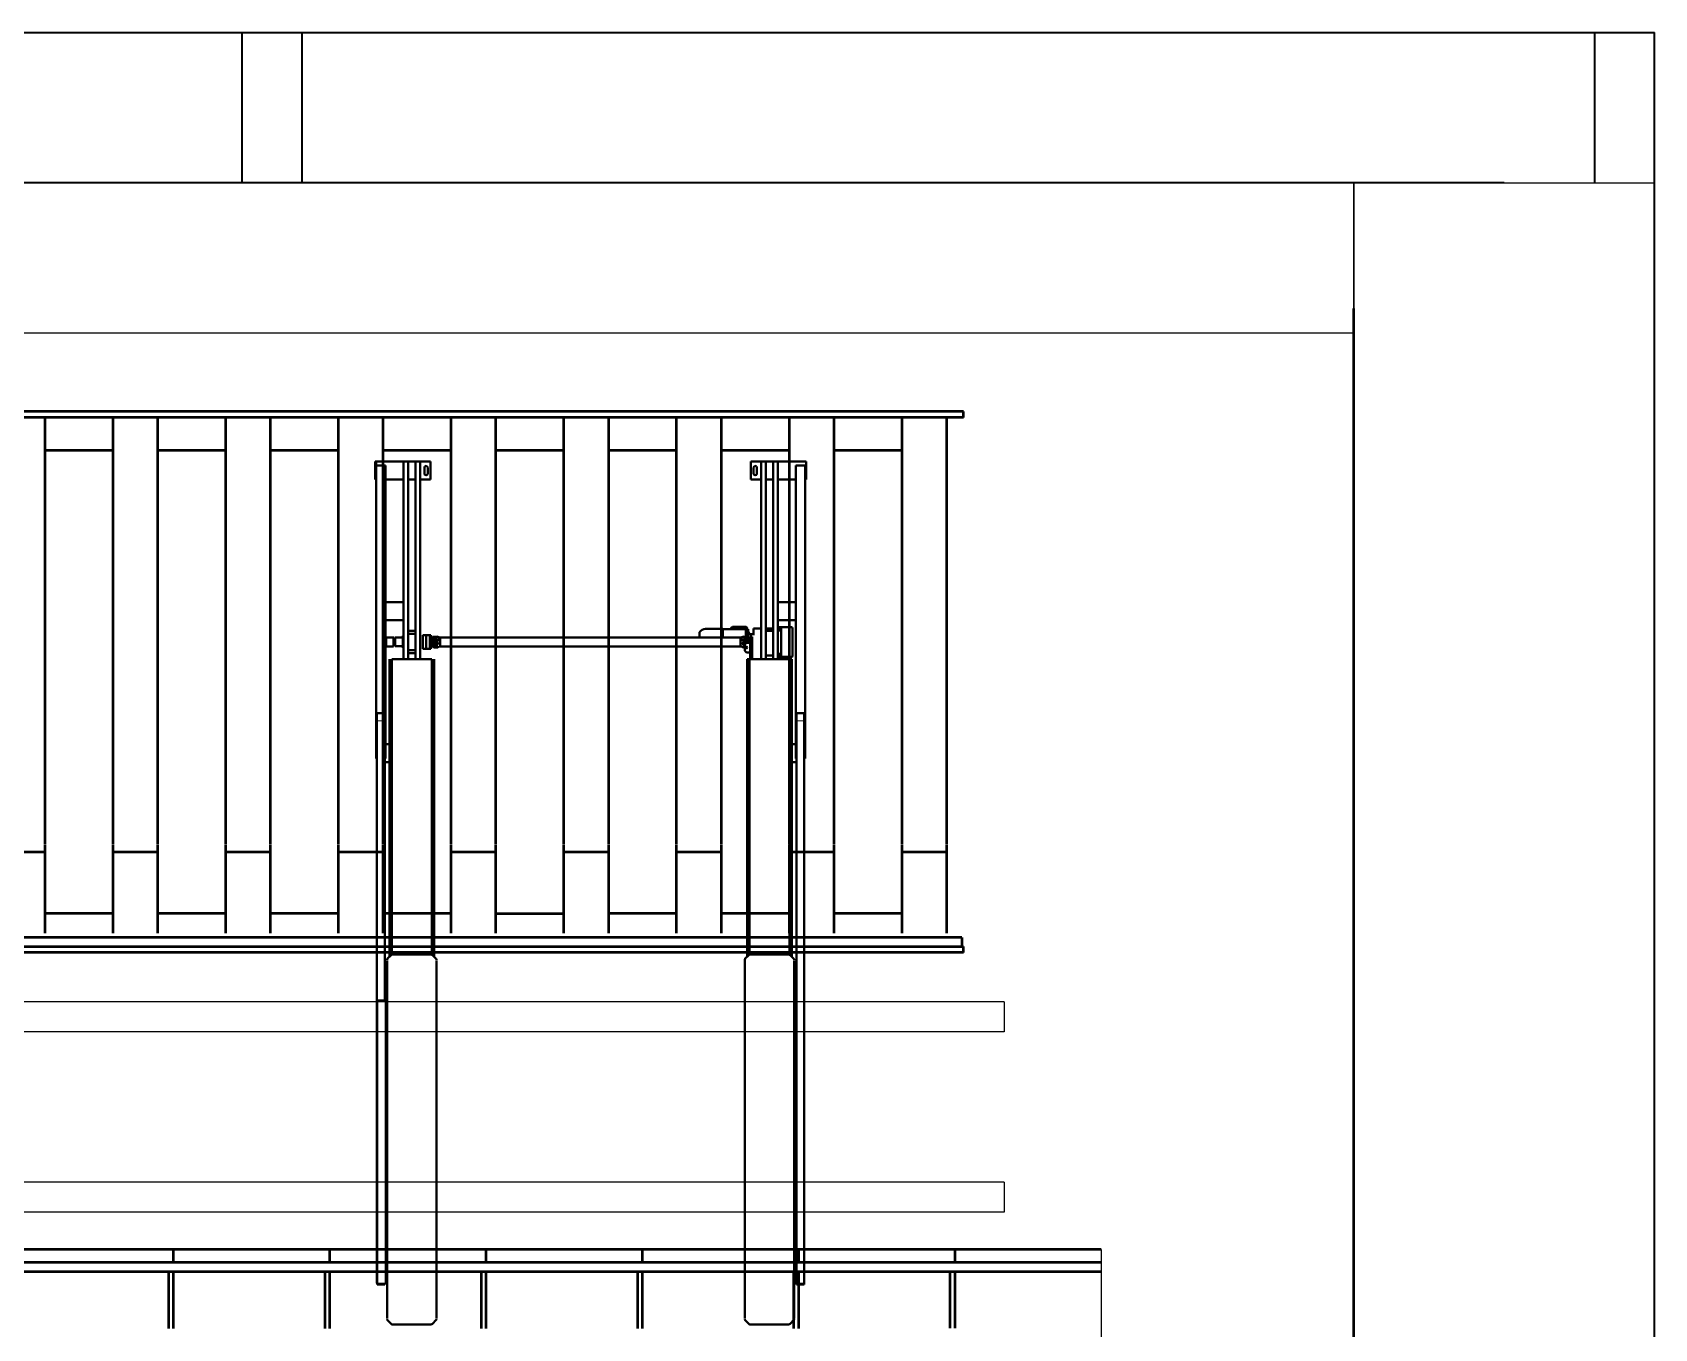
# Model space of a CAD drawing. Header units: millimetres. Extents: x 11 to 67028, y -2 to 23998.
# Drawn here: x 56235 to 67028, y 15375 to 23998 of the extents above; entities that cross this region are included whole.
import ezdxf
from ezdxf.lldxf.tags import DXFTag

# ---------------------------------------------------------------- set-up
doc = ezdxf.new("R2010")
doc.units = ezdxf.units.MM
for name, color, linetype in [('8.F5868.12XN.XXX', 7, 'Continuous'), ('M12开关支架1', 7, 'Continuous'), ('MONTAGELEISTE_00', 7, 'Continuous'), ('MT-ROHR_0088331~', 7, 'Continuous'), ('MT1_0060061~011_', 7, 'Continuous'), ('R37短板1', 7, 'Continuous'), ('SK372.1-90LP_4BR', 7, 'Continuous'), ('ST-1_0060062~011', 7, 'Continuous'), ('ZAPFENKREUZ_0060', 7, 'Continuous'), ('上叉拖链连接板', 7, 'Continuous'), ('下叉1', 7, 'Continuous'), ('下叉拖链连接板', 7, 'Continuous'), ('中叉11', 7, 'Continuous'), ('单深麦道齿轮箱侧板211', 7, 'Continuous'), ('底板1', 7, 'Continuous'), ('德马', 7, 'Continuous'), ('折弯模拟折弯上叉', 7, 'Continuous'), ('拖链下叉中间支撑板', 7, 'Continuous'), ('拼接长板1', 7, 'Continuous'), ('模拟拖链', 7, 'Continuous'), ('法兰盘底板1', 7, 'Continuous'), ('法兰盘盖板1', 7, 'Continuous'), ('竖放护罩1_STANDARD', 7, 'Continuous'), ('编码器链接', 7, 'Continuous'), ('销轴隔套1_95', 7, 'Continuous')]:
    doc.layers.add(name, color=color, linetype=linetype)
for name, color, linetype, lineweight in [('cu', 7, 'Continuous', 35), ('图层1', 2, 'Continuous', 35), ('图层5', 4, 'Continuous', 35)]:
    doc.layers.add(name, color=color, linetype=linetype, lineweight=lineweight)
tags = doc.linetypes.add('PHANTOM2', pattern=[31.75, 15.875, -3.175, 3.175, -3.175, 3.175, -3.175]).pattern_tags.tags
tags[14:15] = [DXFTag(74, 4), DXFTag(75, 0), DXFTag(340, '0'), DXFTag(46, 0.0), DXFTag(50, 0.0), DXFTag(44, 0.0), DXFTag(45, 0.0)]
tags[12:13] = [DXFTag(74, 4), DXFTag(75, 0), DXFTag(340, '0'), DXFTag(46, 0.0), DXFTag(50, 0.0), DXFTag(44, 0.0), DXFTag(45, 0.0)]
tags[10:11] = [DXFTag(74, 4), DXFTag(75, 0), DXFTag(340, '0'), DXFTag(46, 0.0), DXFTag(50, 0.0), DXFTag(44, 0.0), DXFTag(45, 0.0)]
tags[8:9] = [DXFTag(74, 4), DXFTag(75, 0), DXFTag(340, '0'), DXFTag(46, 0.0), DXFTag(50, 0.0), DXFTag(44, 0.0), DXFTag(45, 0.0)]
tags[6:7] = [DXFTag(74, 4), DXFTag(75, 0), DXFTag(340, '0'), DXFTag(46, 0.0), DXFTag(50, 0.0), DXFTag(44, 0.0), DXFTag(45, 0.0)]
tags[4:5] = [DXFTag(74, 4), DXFTag(75, 0), DXFTag(340, '0'), DXFTag(46, 0.0), DXFTag(50, 0.0), DXFTag(44, 0.0), DXFTag(45, 0.0)]

msp = doc.modelspace()

# ---------------------------------------------------------------- linework, layer by layer
at = {"color": 7, "linetype": 'Continuous', "lineweight": 50}
for p, q in [((65027, 998), (65027, 22161)), ((62429, 21477), (54409, 21477)), ((62429, 21437), (54409, 21437)), ((56319, 18596), (56319, 21436)), ((56769, 21436), (56769, 18596)), ((57069, 18596), (57069, 21436)), ((57519, 21436), (57519, 18596)), ((57819, 18596), (57819, 21436)), ((58269, 21436), (58269, 18596)), ((58569, 18596), (58569, 21436)), ((59019, 21436), (59019, 18596)), ((59319, 18596), (59319, 21436)), ((59769, 21436), (59769, 18596)), ((60069, 18596), (60069, 21436)), ((60519, 21436), (60519, 18596)), ((60819, 18596), (60819, 21436)), ((61269, 21436), (61269, 18596)), ((61569, 18596), (61569, 21436)), ((62019, 21436), (62019, 18596)), ((62319, 18596), (62319, 21436)), ((62429, 21437), (62429, 21477)), ((56769, 21217), (56319, 21217)), ((57519, 21217), (57069, 21217)), ((58269, 21217), (57819, 21217)), ((59019, 21217), (58569, 21217)), ((59769, 21217), (59319, 21217)), ((60519, 21217), (60069, 21217)), ((61269, 21217), (60819, 21217)), ((62019, 21217), (61569, 21217)), ((56319, 18546), (56319, 18591)), ((56769, 18591), (56769, 18546)), ((57069, 18546), (57069, 18591)), ((57519, 18591), (57519, 18546)), ((57819, 18546), (57819, 18591)), ((58269, 18591), (58269, 18546)), ((58569, 18546), (58569, 18591)), ((59019, 18591), (59019, 18546)), ((59319, 18546), (59319, 18591)), ((59769, 18591), (59769, 18546)), ((60069, 18546), (60069, 18591)), ((60519, 18591), (60519, 18546)), ((60819, 18546), (60819, 18591)), ((61269, 18591), (61269, 18546)), ((61569, 18546), (61569, 18591)), ((62019, 18591), (62019, 18546)), ((62319, 18546), (62319, 18591)), ((56019, 18546), (56319, 18546)), ((56319, 18006), (56319, 18546)), ((56769, 18546), (56769, 18006)), ((56769, 18546), (57069, 18546)), ((57069, 18006), (57069, 18546)), ((57519, 18546), (57519, 18006)), ((57519, 18546), (57819, 18546)), ((57819, 18006), (57819, 18546)), ((58269, 18546), (58269, 18006)), ((58269, 18546), (58569, 18546)), ((58569, 18006), (58569, 18546)), ((59019, 18546), (59019, 18006)), ((59019, 18546), (59319, 18546)), ((59319, 18006), (59319, 18546)), ((59769, 18546), (59769, 18006)), ((59769, 18546), (60069, 18546)), ((60069, 18006), (60069, 18546)), ((60519, 18546), (60519, 18006)), ((60519, 18546), (60819, 18546)), ((60819, 18006), (60819, 18546)), ((61269, 18546), (61269, 18006)), ((61269, 18546), (61569, 18546)), ((61569, 18006), (61569, 18546)), ((62019, 18546), (62019, 18006)), ((62019, 18546), (62319, 18546)), ((62319, 18006), (62319, 18546)), ((56769, 18137), (56319, 18137)), ((57519, 18137), (57069, 18137)), ((58269, 18137), (57819, 18137)), ((59019, 18137), (58569, 18137)), ((59319, 18137), (59769, 18137)), ((60519, 18137), (60069, 18137)), ((61269, 18137), (60819, 18137)), ((62019, 18137), (61569, 18137)), ((62419, 17977), (54419, 17977)), ((62419, 17977), (62419, 17917)), ((62429, 17877), (54409, 17877)), ((62419, 17915), (54419, 17915)), ((62419, 17917), (62429, 17917)), ((62429, 17877), (62429, 17917)), ((63347, 15901), (49656, 15901)), ((57172, 15902), (57172, 15817)), ((58212, 15901), (58212, 15816)), ((59252, 15901), (59252, 15816)), ((60292, 15901), (60292, 15816)), ((61332, 15901), (61332, 15816)), ((62372, 15901), (62372, 15816)), ((49656, 15816), (63347, 15816)), ((49656, 15755), (63347, 15755)), ((57142, 15376), (57142, 15756)), ((57172, 15756), (57172, 15376)), ((58182, 15375), (58182, 15755)), ((58212, 15755), (58212, 15375)), ((59222, 15375), (59222, 15755)), ((59252, 15755), (59252, 15375)), ((60262, 15375), (60262, 15755)), ((60292, 15755), (60292, 15375)), ((61302, 15375), (61302, 15755)), ((61332, 15755), (61332, 15375)), ((62342, 15378), (62342, 15755)), ((62372, 15755), (62372, 15378))]:
    msp.add_line(p, q, dxfattribs=at)
for p, q in [((65028, 4998), (65028, 21998, -7994043)), ((63347, 15901), (63347, 15211))]:
    msp.add_line(p, q)
at = {"color": 4}
for p, q in [((62701, 17549), (36326, 17549)), ((62701, 17549), (62701, 17349)), ((62701, 17349), (36326, 17349)), ((62701, 16349), (36326, 16349)), ((62701, 16349), (62701, 16149)), ((62701, 16149), (36326, 16149))]:
    msp.add_line(p, q, dxfattribs=at)
msp.add_lwpolyline([(27, 22998), (65027, 22998), (65027, 21998), (27, 21998)])
msp.add_lwpolyline([(65028, 22998), (67028, 22998), (67028, 998), (65028, 998)], close=True)
at = {"layer": '8.F5868.12XN.XXX', "color": 4, "linetype": 'Continuous', "lineweight": 40}
for p, q in [((58589, 19915), (58589, 19970)), ((58637, 19972), (58591, 19972)), ((58642, 19972), (58637, 19972)), ((58637, 19913), (58637, 19972)), ((58642, 19914), (58642, 19972)), ((58646, 19914), (58646, 19972)), ((58591, 19913), (58637, 19913))]:
    msp.add_line(p, q, dxfattribs=at)
at = {"layer": '8.F5868.12XN.XXX', "color": 4, "linetype": 'PHANTOM2', "lineweight": 18}
msp.add_line((58591, 19972), (58591, 19913), dxfattribs=at)
at = {"layer": '8.F5868.12XN.XXX', "color": 4, "linetype": 'Continuous', "lineweight": 40}
for centre, start, end in [((58591, 19970), 90, 180), ((58591, 19915), 180, 270)]:
    msp.add_arc(centre, 2, start, end, dxfattribs=at)
at = {"layer": 'cu'}
for p, q in [((19, 23998), (67028, 23998)), ((57628, 23998), (57628, 22998)), ((58028, 23998), (58028, 22998)), ((66628, 23998), (66628, 22998)), ((58028, 22998), (57628, 22998))]:
    msp.add_line(p, q, dxfattribs=at)
at = {"layer": 'M12开关支架1', "color": 4, "linetype": 'Continuous', "lineweight": 40}
for p, q in [((60987, 19938), (60975, 19926)), ((60975, 19885), (60975, 19926)), ((60975, 19885), (60987, 19873)), ((60987, 19938), (61010, 19938)), ((60987, 19873), (61010, 19873)), ((61010, 19873), (61010, 19938))]:
    msp.add_line(p, q, dxfattribs=at)
msp.add_circle((60985, 19906), 6.1, dxfattribs=at)
at = {"layer": 'MONTAGELEISTE_00', "color": 4, "linetype": 'Continuous', "lineweight": 40}
for p, q in [((61024, 19978), (61010, 19978)), ((61010, 19828), (61010, 19978)), ((61024, 19828), (61024, 19978))]:
    msp.add_line(p, q, dxfattribs=at)
at = {"layer": 'MT-ROHR_0088331~', "color": 4, "linetype": 'Continuous', "lineweight": 40}
for p, q in [((60946, 19973), (58948, 19973)), ((58948, 19913), (58948, 19973)), ((60946, 19913), (60946, 19973)), ((58948, 19913), (60946, 19913))]:
    msp.add_line(p, q, dxfattribs=at)
at = {"layer": 'MT1_0060061~011_', "color": 4, "linetype": 'Continuous', "lineweight": 40}
for p, q in [((58898, 19972), (58898, 19959)), ((58926, 19978), (58912, 19978)), ((58948, 19973), (58941, 19973)), ((58941, 19948), (58941, 19973)), ((58948, 19913), (58948, 19973)), ((60952, 19973), (60946, 19973)), ((60946, 19913), (60946, 19973)), ((60952, 19973), (60952, 19948)), ((60982, 19978), (60968, 19978)), ((60996, 19959), (60996, 19972)), ((58912, 19946), (58912, 19961)), ((58912, 19961), (58926, 19961)), ((58918, 19946), (58912, 19946)), ((58926, 19907), (58912, 19907)), ((58926, 19944), (58926, 19961)), ((58926, 19907), (58926, 19924)), ((58941, 19913), (58948, 19913)), ((60946, 19913), (60952, 19913)), ((60968, 19944), (60968, 19961)), ((60968, 19961), (60982, 19961)), ((60968, 19907), (60968, 19924)), ((60975, 19907), (60968, 19907)), ((60982, 19946), (60975, 19946)), ((60982, 19946), (60982, 19961))]:
    msp.add_line(p, q, dxfattribs=at)
at = {"layer": 'MT1_0060061~011_', "color": 4, "linetype": 'PHANTOM2', "lineweight": 18}
for p, q in [((58926, 19961), (58926, 19978)), ((60968, 19978), (60968, 19961))]:
    msp.add_line(p, q, dxfattribs=at)
at = {"layer": 'MT1_0060061~011_', "color": 4, "linetype": 'Continuous', "lineweight": 40}
for centre, radius, start, end in [((58928, 19961), 17.4, 47.6683, 97.1405), ((58926, 19960), 20, 40.5416, 46.1527), ((60968, 19960), 20, 134.3723, 139.4584), ((60966, 19961), 17.6, 83.118, 132.3441), ((58912, 19976), 15, 270, 270.219), ((58922, 19941), 20.6, 20.5512, 78.6302), ((58928, 19924), 17.4, 262.8595, 304.4408), ((58926, 19926), 20, 314.0045, 319.4584), ((58928, 19924), 17.4, 312.4162, 318.5078), ((60972, 19941), 20.7, 101.6549, 159.1632), ((60968, 19926), 20, 220.5416, 225.5681), ((60966, 19924), 17.6, 221.7503, 276.882), ((60982, 19976), 15, 269.781, 270)]:
    msp.add_arc(centre, radius, start, end, dxfattribs=at)
for centre, major_axis, ratio, start_param, end_param in [((58912, 19954), (13.6, -6.4), 0.530498, 3.387565, 4.930714), ((58912, 19954), (14, 0), 0.610811, 4.684741, 4.71648), ((58918, 19934), (14.5, 0), 0.791777, 1.027172, 1.570796), ((60975, 19934), (-14.5, 0), 0.791777, 4.712389, 5.256013), ((60982, 19954), (-13.6, -6.4), 0.530498, 1.352472, 2.89562), ((60982, 19954), (14, 0), 0.610811, 4.708298, 4.740037)]:
    msp.add_ellipse(centre, major_axis=major_axis, ratio=ratio, start_param=start_param, end_param=end_param, dxfattribs=at)
for points, knots in [([(58912, 19978), (58911, 19978), (58910, 19978), (58908, 19978), (58907, 19978), (58905, 19978), (58903, 19977), (58900, 19976), (58899, 19976), (58898, 19975), (58898, 19974), (58898, 19973), (58898, 19973), (58898, 19971), (58898, 19971), (58898, 19970), (58898, 19969), (58899, 19967), (58900, 19966), (58902, 19964), (58903, 19964), (58905, 19963), (58905, 19963), (58908, 19962), (58910, 19961), (58912, 19961)], [0, 0, 0, 0, 0.0625, 0.0625, 0.125, 0.125, 0.25, 0.25, 0.375, 0.375, 0.4375, 0.4375, 0.5, 0.5, 0.5625, 0.5625, 0.625, 0.625, 0.75, 0.75, 0.8125, 0.8125, 0.875, 0.875, 1, 1, 1, 1]), ([(58912, 19966), (58910, 19966), (58909, 19966), (58907, 19967), (58906, 19967), (58904, 19968), (58904, 19969), (58903, 19970), (58903, 19971), (58903, 19973), (58903, 19973), (58904, 19975), (58904, 19975), (58907, 19976), (58909, 19977), (58913, 19977), (58914, 19976), (58916, 19976), (58917, 19976), (58919, 19975), (58919, 19975), (58920, 19973), (58921, 19973), (58921, 19971), (58920, 19970), (58919, 19969), (58919, 19968), (58916, 19966), (58914, 19966), (58912, 19966)], [0, 0, 0, 0, 0.0625, 0.0625, 0.125, 0.125, 0.1875, 0.1875, 0.25, 0.25, 0.3125, 0.3125, 0.375, 0.375, 0.5, 0.5, 0.5625, 0.5625, 0.625, 0.625, 0.6875, 0.6875, 0.75, 0.75, 0.8125, 0.8125, 0.875, 0.875, 1, 1, 1, 1]), ([(60982, 19977), (60983, 19977), (60984, 19976), (60986, 19976), (60987, 19976), (60989, 19975), (60989, 19975), (60990, 19973), (60991, 19973), (60991, 19971), (60990, 19970), (60989, 19969), (60989, 19968), (60986, 19966), (60984, 19966), (60980, 19966), (60979, 19966), (60977, 19967), (60976, 19967), (60974, 19968), (60974, 19969), (60973, 19970), (60973, 19971), (60973, 19973), (60973, 19973), (60974, 19975), (60974, 19975), (60977, 19976), (60979, 19977), (60982, 19977)], [0, 0, 0, 0, 0.0625, 0.0625, 0.125, 0.125, 0.1875, 0.1875, 0.25, 0.25, 0.3125, 0.3125, 0.375, 0.375, 0.5, 0.5, 0.5625, 0.5625, 0.625, 0.625, 0.6875, 0.6875, 0.75, 0.75, 0.8125, 0.8125, 0.875, 0.875, 1, 1, 1, 1]), ([(60982, 19961), (60983, 19961), (60983, 19961), (60985, 19962), (60986, 19962), (60989, 19963), (60990, 19964), (60993, 19966), (60994, 19967), (60995, 19969), (60995, 19970), (60996, 19971), (60996, 19971), (60996, 19973), (60996, 19973), (60995, 19974), (60995, 19975), (60994, 19976), (60993, 19976), (60991, 19977), (60990, 19977), (60989, 19978), (60988, 19978), (60985, 19978), (60984, 19978), (60982, 19978)], [0, 0, 0, 0, 0.0625, 0.0625, 0.125, 0.125, 0.25, 0.25, 0.375, 0.375, 0.4375, 0.4375, 0.5, 0.5, 0.5625, 0.5625, 0.625, 0.625, 0.75, 0.75, 0.8125, 0.8125, 0.875, 0.875, 1, 1, 1, 1]), ([(58912, 19907), (58911, 19907), (58910, 19907), (58908, 19907), (58907, 19907), (58905, 19908), (58903, 19908), (58902, 19908), (58901, 19909), (58901, 19909)], [0, 0, 0, 0, 0.0625, 0.0625, 0.125, 0.125, 0.25, 0.25, 0.2661499, 0.2661499, 0.2661499, 0.2661499]), ([(58926, 19924), (58927, 19925), (58928, 19925), (58929, 19926), (58929, 19926), (58929, 19926), (58930, 19927), (58930, 19927), (58930, 19927), (58931, 19928), (58931, 19929), (58932, 19929), (58932, 19929), (58932, 19930), (58932, 19930), (58932, 19931), (58933, 19932), (58933, 19934), (58932, 19935), (58932, 19937), (58932, 19937), (58931, 19938), (58931, 19939), (58930, 19940), (58930, 19940), (58929, 19941), (58929, 19941), (58928, 19942), (58928, 19943), (58927, 19943), (58926, 19944), (58926, 19944)], [0, 0, 0, 0, 0.125, 0.125, 0.15625, 0.15625, 0.1875, 0.1875, 0.25, 0.25, 0.3125, 0.3125, 0.34375, 0.34375, 0.375, 0.375, 0.5, 0.5, 0.625, 0.625, 0.6875, 0.6875, 0.75, 0.75, 0.8125, 0.8125, 0.875, 0.875, 0.9375, 0.9375, 1, 1, 1, 1]), ([(60968, 19944), (60967, 19943), (60966, 19943), (60965, 19942), (60964, 19941), (60964, 19941), (60964, 19941), (60963, 19940), (60963, 19940), (60962, 19939), (60962, 19938), (60962, 19937), (60961, 19937), (60961, 19937), (60961, 19936), (60961, 19935), (60961, 19934), (60961, 19932), (60961, 19931), (60961, 19930), (60961, 19929), (60962, 19929), (60962, 19928), (60963, 19927), (60963, 19927), (60964, 19926), (60964, 19926), (60965, 19926), (60966, 19925), (60967, 19925), (60967, 19925), (60968, 19924)], [0, 0, 0, 0, 0.125, 0.125, 0.15625, 0.15625, 0.1875, 0.1875, 0.25, 0.25, 0.3125, 0.3125, 0.34375, 0.34375, 0.375, 0.375, 0.5, 0.5, 0.625, 0.625, 0.6875, 0.6875, 0.75, 0.75, 0.8125, 0.8125, 0.875, 0.875, 0.9375, 0.9375, 1, 1, 1, 1])]:
    msp.add_open_spline(points, degree=3, knots=knots, dxfattribs=at)
at = {"layer": 'R37短板1', "color": 4, "linetype": 'Continuous', "lineweight": 40}
for p, q in [((61084, 20033), (61069, 20033)), ((61210, 20033), (61195, 20033)), ((61210, 20033), (61210, 20020)), ((61210, 19865), (61210, 19853)), ((61210, 19853), (61195, 19853))]:
    msp.add_line(p, q, dxfattribs=at)
at = {"layer": 'SK372.1-90LP_4BR', "color": 4, "linetype": 'Continuous', "lineweight": 40}
for p, q in [((60674, 19973), (60674, 20008)), ((60829, 20031), (60714, 20031)), ((60829, 19973), (60829, 20031)), ((60982, 20027), (60829, 20027)), ((60883, 20027), (60883, 20034)), ((60892, 20043), (60983, 20043)), ((60982, 20027), (60997, 20027)), ((60982, 19979), (60982, 20027)), ((60991, 20034), (60991, 20028)), ((60997, 19938), (60997, 20027)), ((61004, 20001), (60997, 20015)), ((61032, 19995), (61013, 19995))]:
    msp.add_line(p, q, dxfattribs=at)
for centre, radius, start, end in [((60714, 19983), 47.4, 90, 148.1633), ((60892, 20034), 8.5, 90, 180), ((60983, 20034), 8.5, 0, 90), ((61013, 20005), 10, 205, 270)]:
    msp.add_arc(centre, radius, start, end, dxfattribs=at)
at = {"layer": 'ST-1_0060062~011', "color": 4, "linetype": 'Continuous', "lineweight": 40}
for p, q in [((58886, 19988), (58880, 19988)), ((58886, 19898), (58886, 19988)), ((58897, 19976), (58888, 19972)), ((58888, 19972), (58888, 19914)), ((58896, 19937), (58896, 19970)), ((61014, 19978), (61014, 19995)), ((58880, 19898), (58886, 19898)), ((58888, 19936), (58897, 19932)), ((58888, 19914), (58897, 19910)), ((58912, 19936), (58896, 19937)), ((58898, 19931), (58912, 19931)), ((58898, 19931), (58898, 19909)), ((58898, 19909), (58912, 19909))]:
    msp.add_line(p, q, dxfattribs=at)
at = {"layer": 'ST-1_0060062~011', "color": 4, "linetype": 'PHANTOM2', "lineweight": 18}
msp.add_line((58912, 19936), (58912, 19931), dxfattribs=at)
at = {"layer": 'ST-1_0060062~011', "color": 4, "linetype": 'Continuous', "lineweight": 40}
for centre, radius, start, end in [((58911, 19919), 17.3, 59.5397, 87.2751), ((58913, 19927), 9.03, 264.4415, 321.6473), ((58917, 19924), 4.06, 318.8144, 327.4861), ((60982, 19919), 17.3, 92.7249, 120.4603)]:
    msp.add_arc(centre, radius, start, end, dxfattribs=at)
msp.add_ellipse((58912, 19920), major_axis=(-9, 0), ratio=0.791777, dxfattribs=at)
for centre, major_axis, ratio, start_param, end_param in [((58912, 19925), (8.95, -1.21), 0.786309, 3.68338, 4.818715), ((58912, 19920), (-14, 0), 0.791777, 1.570796, 4.712389), ((58912, 19928), (12.8, -9), 0.633637, 0.618384, 1.388153), ((60982, 19920), (14, 0), 0.791777, 1.758486, 4.18879), ((60982, 19928), (-12.8, -9), 0.633637, 4.895032, 5.664801), ((60982, 19920), (-9, 0), 0.791777, 5.603511, 6.283185), ((60982, 19920), (-9, 0), 0.791777, 0, 0.679674)]:
    msp.add_ellipse(centre, major_axis=major_axis, ratio=ratio, start_param=start_param, end_param=end_param, dxfattribs=at)
for points, knots in [([(58926, 19922), (58926, 19922), (58926, 19922), (58926, 19922), (58926, 19922), (58926, 19923), (58926, 19923), (58926, 19924), (58925, 19924), (58925, 19924), (58925, 19925), (58925, 19925), (58925, 19925), (58925, 19925)], [0.5002131, 0.5002131, 0.5002131, 0.5002131, 0.5625, 0.5625, 0.625, 0.625, 0.75, 0.75, 0.875, 0.875, 0.9375, 0.9375, 1, 1, 1, 1]), ([(60968, 19925), (60968, 19925), (60968, 19925), (60968, 19924), (60968, 19924), (60968, 19924), (60968, 19924), (60968, 19923), (60968, 19923), (60968, 19922), (60968, 19922), (60968, 19922), (60968, 19922), (60968, 19922), (60968, 19922), (60968, 19922)], [0, 0, 0, 0, 0.125, 0.125, 0.1875, 0.1875, 0.25, 0.25, 0.375, 0.375, 0.4375, 0.4375, 0.5, 0.5, 0.5002131, 0.5002131, 0.5002131, 0.5002131])]:
    msp.add_open_spline(points, degree=3, knots=knots, dxfattribs=at)
at = {"layer": 'ZAPFENKREUZ_0060', "color": 4, "linetype": 'Continuous', "lineweight": 40}
for p, q in [((58903, 19950), (58903, 19937)), ((58921, 19933), (58921, 19945)), ((60973, 19945), (60973, 19933)), ((60991, 19938), (60991, 19950))]:
    msp.add_line(p, q, dxfattribs=at)
for centre, major_axis, start_param, end_param in [((58912, 19962), (-9, 0), 4.108086, 5.324485), ((60982, 19962), (9, 0), 0.966884, 2.181001)]:
    msp.add_ellipse(centre, major_axis=major_axis, ratio=0.610811, start_param=start_param, end_param=end_param, dxfattribs=at)
at = {"layer": '上叉拖链连接板', "color": 4, "linetype": 'Continuous', "lineweight": 40}
for p, q in [((58580, 17557), (58528, 17557)), ((58528, 17557), (58528, 17548)), ((58528, 17547), (58528, 15678)), ((58580, 17548), (58580, 17557)), ((58580, 17548), (58586, 17548)), ((58586, 15678), (58586, 17548)), ((61370, 15678), (61370, 16165)), ((58528, 15677), (58528, 15668)), ((58528, 15668), (58580, 15668)), ((58586, 15678), (58580, 15678)), ((58580, 15668), (58580, 15677)), ((61318, 15677), (61318, 15668)), ((61318, 15668), (61370, 15668)), ((61370, 15668), (61370, 15677))]:
    msp.add_line(p, q, dxfattribs=at)
at = {"layer": '上叉拖链连接板', "color": 4, "linetype": 'PHANTOM2', "lineweight": 18}
for p, q in [((58528, 15677), (58580, 15677)), ((61318, 15677), (61370, 15677))]:
    msp.add_line(p, q, dxfattribs=at)
at = {"layer": '下叉1', "color": 4, "linetype": 'Continuous', "lineweight": 40}
for p, q in [((58704, 21143), (58704, 19828)), ((58734, 21143), (58704, 21143)), ((58734, 21143), (58734, 19828)), ((58784, 19828), (58784, 21143)), ((58784, 21143), (58814, 21143)), ((58814, 19828), (58814, 21143)), ((61084, 21143), (61084, 19828)), ((61114, 21143), (61084, 21143)), ((61114, 21143), (61114, 19828)), ((61164, 19828), (61164, 21143)), ((61164, 21143), (61194, 21143)), ((61194, 19828), (61194, 21143))]:
    msp.add_line(p, q, dxfattribs=at)
at = {"layer": '下叉拖链连接板', "color": 4, "linetype": 'Continuous', "lineweight": 40}
for p, q in [((58521, 19168), (58521, 21118)), ((58584, 21117), (58521, 21117)), ((58584, 21117), (58584, 19168)), ((61377, 21118), (61314, 21117)), ((61314, 19168), (61314, 21117)), ((61377, 21118), (61377, 19168))]:
    msp.add_line(p, q, dxfattribs=at)
at = {"layer": '中叉11', "color": 4, "linetype": 'Continuous', "lineweight": 40}
for p, q in [((58611, 17849), (58611, 19828)), ((58626, 19828), (58626, 17862)), ((58626, 19828), (58892, 19828)), ((58892, 17862), (58892, 19828)), ((58907, 19828), (58907, 17849)), ((60991, 19828), (61287, 19828)), ((60991, 17849), (60991, 19828)), ((61006, 19828), (61006, 17862)), ((61272, 17862), (61272, 19828)), ((61287, 19828), (61287, 17849))]:
    msp.add_line(p, q, dxfattribs=at)
at = {"layer": '单深麦道齿轮箱侧板211', "color": 4, "linetype": 'Continuous', "lineweight": 40}
for p, q in [((58784, 20018), (58734, 20018)), ((58784, 19998), (58734, 19998)), ((61164, 20018), (61114, 20018)), ((58784, 19888), (58734, 19888)), ((58784, 19868), (58734, 19868))]:
    msp.add_line(p, q, dxfattribs=at)
at = {"layer": '图层1'}
msp.add_line((66028, 22998), (27, 22998), dxfattribs=at)
at = {"layer": '图层5'}
msp.add_line((67028, -1), (67028, 23998), dxfattribs=at)
at = {"layer": '底板1', "color": 4, "linetype": 'Continuous', "lineweight": 40}
for p, q in [((58734, 21143), (58784, 21143)), ((58814, 21143), (58884, 21143)), ((58843, 21103), (58843, 21063)), ((58865, 21063), (58865, 21103)), ((58884, 21143), (58884, 21023)), ((61014, 21023), (61014, 21143)), ((61014, 21143), (61084, 21143)), ((61033, 21063), (61033, 21103)), ((61055, 21103), (61055, 21063)), ((61114, 21143), (61164, 21143)), ((58784, 21023), (58734, 21023)), ((58884, 21023), (58814, 21023)), ((61084, 21023), (61014, 21023)), ((61164, 21023), (61114, 21023))]:
    msp.add_line(p, q, dxfattribs=at)
for centre, start, end in [((58854, 21103), 0, 180), ((58854, 21063), 180, 0), ((61044, 21103), 0, 180), ((61044, 21063), 180, 0)]:
    msp.add_arc(centre, 11, start, end, dxfattribs=at)
at = {"layer": '德马', "color": 7, "linetype": 'Continuous', "lineweight": 15}
msp.add_line((65028, 21636), (65028, 18436), dxfattribs=at)
at = {"layer": '折弯模拟折弯上叉', "color": 4, "linetype": 'Continuous', "lineweight": 40}
for p, q in [((58594, 15443), (58594, 17823)), ((58621, 17860), (58596, 17834)), ((58628, 17863), (58889, 17863)), ((58897, 17860), (58921, 17834)), ((58924, 15443), (58924, 17823)), ((60974, 15443), (60974, 17827)), ((61001, 17860), (60976, 17834)), ((61008, 17863), (61269, 17863)), ((61277, 17860), (61301, 17834)), ((61304, 15443), (61304, 17823)), ((58621, 15406), (58596, 15432)), ((58628, 15403), (58889, 15403)), ((58897, 15406), (58921, 15432)), ((61001, 15406), (60976, 15432)), ((61008, 15403), (61269, 15403)), ((61277, 15406), (61301, 15432))]:
    msp.add_line(p, q, dxfattribs=at)
for centre, start, end in [((58604, 17827), 136.8476, 180), ((58628, 17853), 90, 136.8476), ((58889, 17853), 43.1524, 90), ((58914, 17827), 0, 43.1524), ((60984, 17827), 136.8476, 180), ((61008, 17853), 90, 136.8476), ((61269, 17853), 43.1524, 90), ((61294, 17827), 0, 43.1524), ((58604, 15439), 180, 223.1524), ((58914, 15439), 316.8476, 0), ((60984, 15439), 180, 223.1524), ((61294, 15439), 316.8476, 0), ((58628, 15413), 223.1524, 270), ((58889, 15413), 270, 316.8476), ((61008, 15413), 223.1524, 270), ((61269, 15413), 270, 316.8476)]:
    msp.add_arc(centre, 10, start, end, dxfattribs=at)
at = {"layer": '拖链下叉中间支撑板', "color": 4, "linetype": 'Continuous', "lineweight": 40}
for p, q in [((58515, 21143), (58515, 21023)), ((58515, 21143), (58704, 21143)), ((58521, 21143), (58521, 21023)), ((61194, 21143), (61383, 21143)), ((61383, 21023), (61383, 21143)), ((58515, 21023), (58521, 21023)), ((58704, 21023), (58584, 21023)), ((61314, 21023), (61194, 21023)), ((61383, 21023), (61377, 21023)), ((58704, 20208), (58584, 20208)), ((61194, 20208), (61314, 20208)), ((58704, 20088), (58584, 20088)), ((61314, 20088), (61194, 20088)), ((58611, 19263), (58584, 19263)), ((61287, 19263), (61314, 19263)), ((58611, 19143), (58579, 19143)), ((61287, 19143), (61318, 19143))]:
    msp.add_line(p, q, dxfattribs=at)
at = {"layer": '拼接长板1', "color": 4, "linetype": 'Continuous', "lineweight": 40}
for p, q in [((61032, 20033), (61069, 20033)), ((61032, 19988), (61032, 20033)), ((61114, 20033), (61164, 20033)), ((61164, 19853), (61114, 19853))]:
    msp.add_line(p, q, dxfattribs=at)
at = {"layer": '模拟拖链', "color": 4, "linetype": 'Continuous', "lineweight": 40}
for p, q in [((58579, 19470), (58527, 19470)), ((58527, 15678), (58527, 19470)), ((58579, 17558), (58579, 19470)), ((61370, 19470), (61318, 19470)), ((61318, 15677), (61318, 19470)), ((61370, 15678), (61370, 19470))]:
    msp.add_line(p, q, dxfattribs=at)
at = {"layer": '模拟拖链', "color": 4, "linetype": 'PHANTOM2', "lineweight": 18}
for p, q in [((58579, 19418), (58527, 19418)), ((61370, 19418), (61318, 19418))]:
    msp.add_line(p, q, dxfattribs=at)
at = {"layer": '法兰盘底板1', "color": 4, "linetype": 'Continuous', "lineweight": 40}
for p, q in [((58880, 19988), (58832, 19988)), ((58854, 19987), (58854, 19898)), ((58880, 19898), (58880, 19988)), ((61014, 19978), (61014, 19988)), ((58832, 19898), (58880, 19898))]:
    msp.add_line(p, q, dxfattribs=at)
at = {"layer": '法兰盘盖板1', "color": 4, "linetype": 'Continuous', "lineweight": 40}
for p, q in [((58854, 19988), (58832, 19988)), ((58832, 19988), (58832, 19898)), ((58854, 19988), (58854, 19898))]:
    msp.add_line(p, q, dxfattribs=at)
at = {"layer": '竖放护罩1_STANDARD', "color": 4, "linetype": 'Continuous', "lineweight": 40}
for p, q in [((61287, 20041), (61202, 20041)), ((61202, 20033), (61202, 20040)), ((61217, 20040), (61217, 19845)), ((61291, 20039), (61291, 19847)), ((61202, 19845), (61202, 19853)), ((61202, 19843), (61287, 19843))]:
    msp.add_line(p, q, dxfattribs=at)
for centre, radius, start, end in [((61287, 20039), 2, 43.7279, 90), ((61287, 19847), 4, 270, 0)]:
    msp.add_arc(centre, radius, start, end, dxfattribs=at)
msp.add_open_spline([(61287, 20040), (61287, 20040), (61288, 20040), (61289, 20040), (61289, 20040), (61290, 20039), (61290, 20039), (61291, 20039), (61291, 20039), (61291, 20039)], degree=3, knots=[0, 0, 0, 0, 0.25, 0.25, 0.5, 0.5, 0.75, 0.75, 1, 1, 1, 1], dxfattribs=at)
at = {"layer": '编码器链接', "color": 4, "linetype": 'Continuous', "lineweight": 40}
for p, q in [((58699, 19972), (58649, 19972)), ((58649, 19914), (58649, 19972)), ((58704, 19983), (58699, 19983)), ((58699, 19903), (58699, 19983)), ((58649, 19914), (58699, 19914)), ((58699, 19903), (58704, 19903))]:
    msp.add_line(p, q, dxfattribs=at)
at = {"layer": '销轴隔套1_95', "color": 4, "linetype": 'Continuous', "lineweight": 40}
for p, q in [((61217, 20020), (61195, 20020)), ((61195, 19865), (61217, 19865))]:
    msp.add_line(p, q, dxfattribs=at)

doc.saveas('drawing.dxf')
